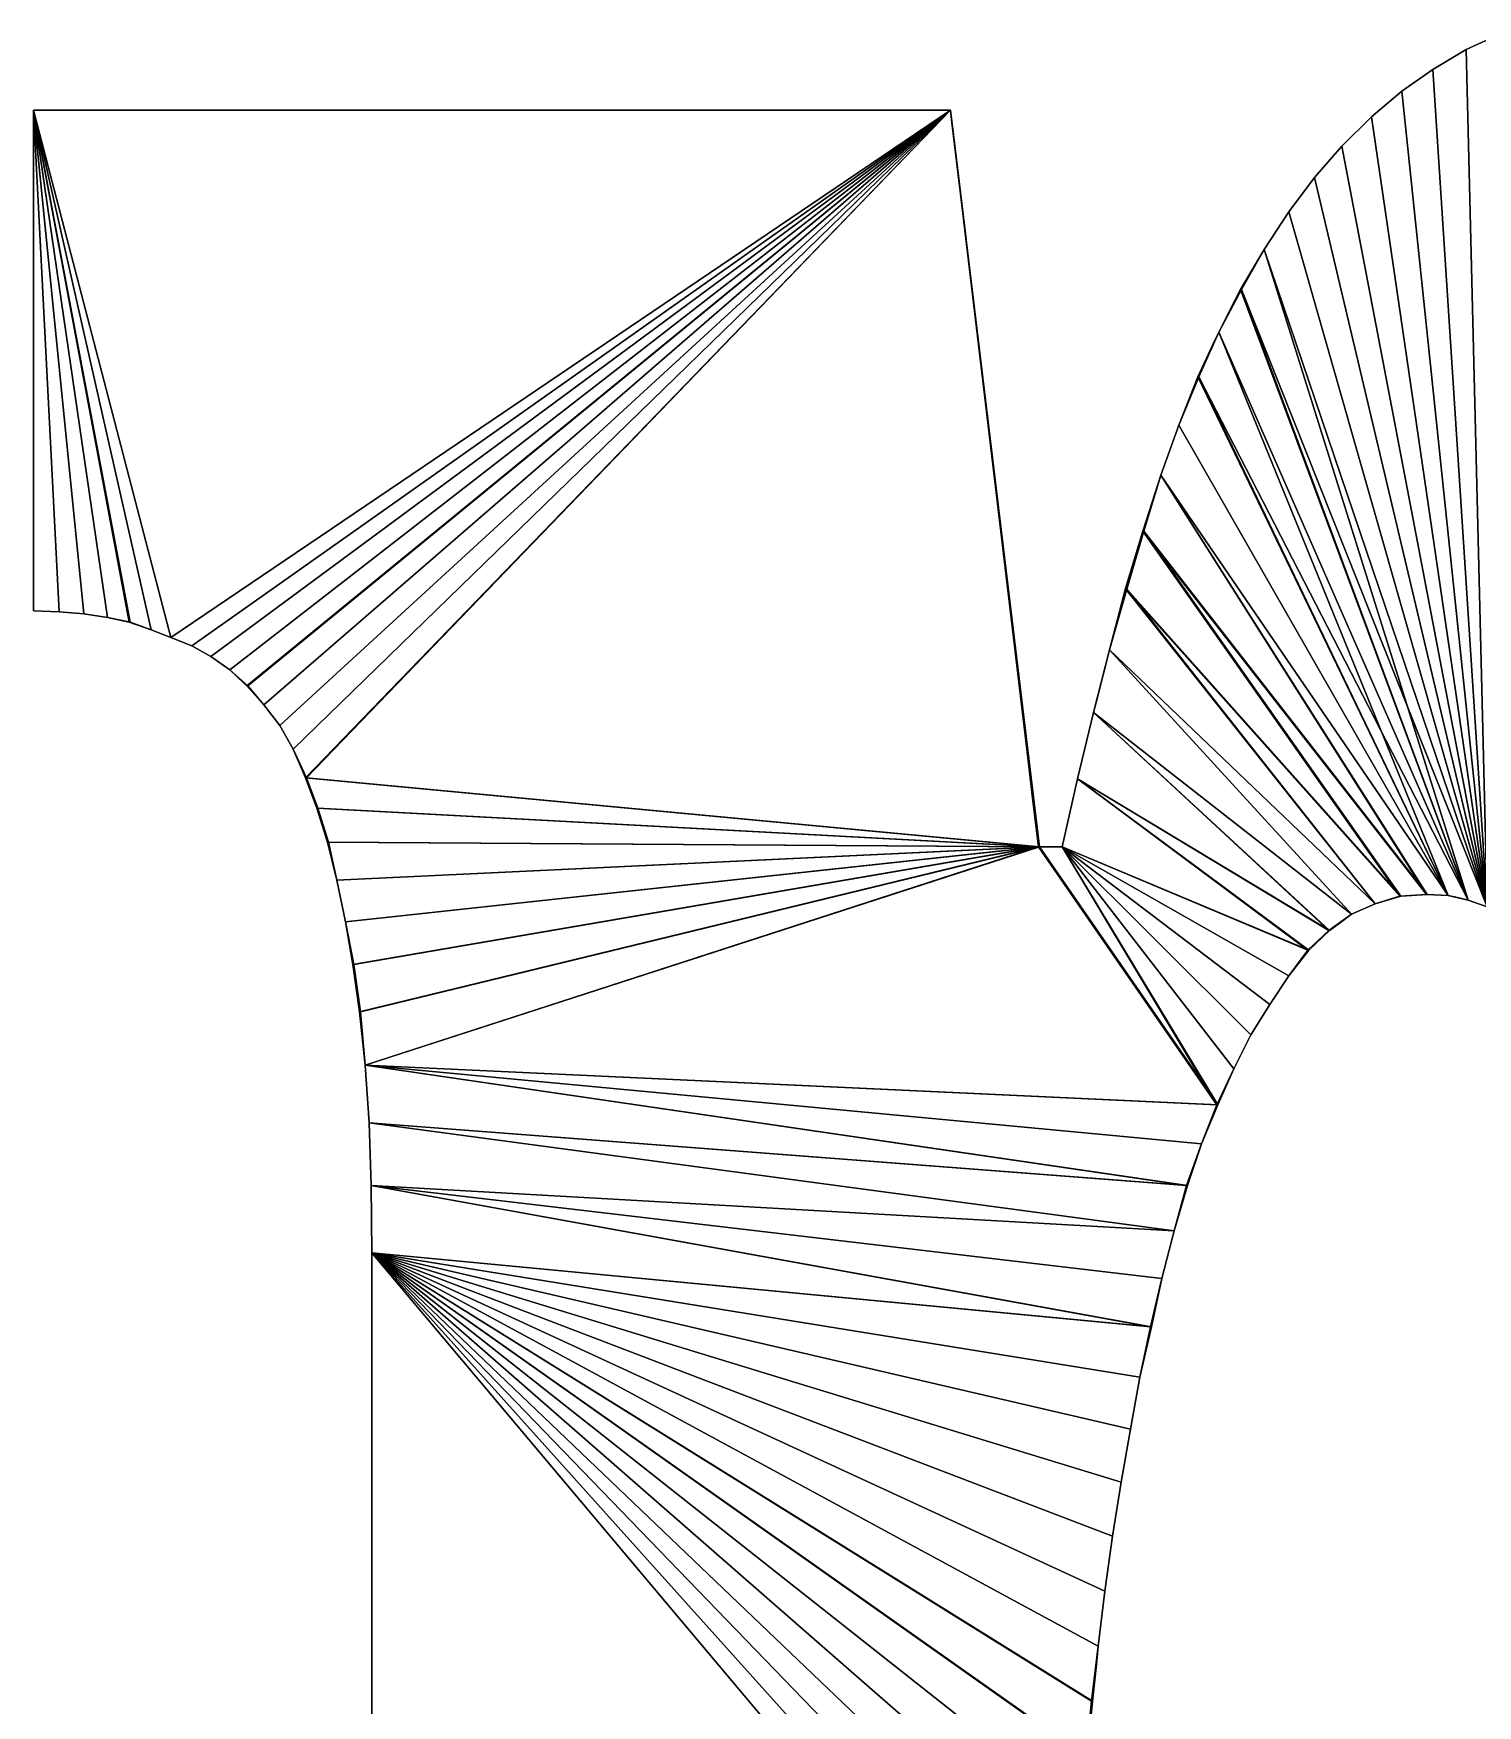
# Model space of a CAD drawing. Extents: x -29.1 to 29.1, y -25 to 25.
# Drawn here: x 10.53 to 12.053, y 6.72 to 8.484 of the extents above; entities that cross this region are included whole.
import ezdxf

# ---------------------------------------------------------------- set-up
doc = ezdxf.new("R2010")
doc.units = 0
doc.header["$MEASUREMENT"] = 0
doc.layers.add('ConstrLine', color=7, linetype='Continuous')
doc.layers.add('ObjLayer', color=2, linetype='Continuous')

msp = doc.modelspace()

# ---------------------------------------------------------------- linework, layer by layer
at = {"layer": 'ConstrLine'}
for p, q in [((12.041, 8.467, 4), (12.078, 8.484, 4)), ((12.006, 8.446, 4), (12.041, 8.467, 4)), ((11.973, 8.423, 4), (12.006, 8.446, 4)), ((11.941, 8.396, 4), (11.973, 8.423, 4)), ((10.53, 7.875, 4), (10.53, 8.403, 4)), ((10.53, 8.403, 4), (11.497, 8.403, 4)), ((11.497, 8.403, 4), (11.59, 7.626, 4)), ((11.91, 8.365, 4), (11.941, 8.396, 4)), ((11.881, 8.332, 4), (11.91, 8.365, 4)), ((11.854, 8.296, 4), (11.881, 8.332, 4)), ((11.828, 8.256, 4), (11.854, 8.296, 4)), ((11.803, 8.214, 4), (11.828, 8.256, 4)), ((11.78, 8.169, 4), (11.803, 8.214, 4)), ((11.758, 8.122, 4), (11.78, 8.169, 4)), ((11.738, 8.071, 4), (11.758, 8.122, 4)), ((11.719, 8.018, 4), (11.738, 8.071, 4)), ((11.7, 7.959, 4), (11.719, 8.018, 4)), ((11.6816, 7.8985, 5), (11.7, 7.959, 4)), ((11.665, 7.834, 4), (11.6816, 7.8985, 5)), ((10.557, 7.874, 4), (10.53, 7.875, 4)), ((10.583, 7.872, 4), (10.557, 7.874, 4)), ((10.608, 7.868, 4), (10.583, 7.872, 4)), ((10.631, 7.863, 4), (10.608, 7.868, 4)), ((10.654, 7.855, 4), (10.631, 7.863, 4)), ((10.675, 7.847, 4), (10.654, 7.855, 4)), ((10.697, 7.838, 4), (10.675, 7.847, 4)), ((10.717, 7.827, 4), (10.697, 7.838, 4)), ((11.648, 7.768, 4), (11.665, 7.834, 4)), ((10.737, 7.813, 4), (10.717, 7.827, 4)), ((10.755, 7.796, 4), (10.737, 7.813, 4)), ((10.773, 7.776, 4), (10.755, 7.796, 4)), ((10.79, 7.754, 4), (10.773, 7.776, 4)), ((11.631, 7.698, 4), (11.648, 7.768, 4)), ((10.804, 7.729, 4), (10.79, 7.754, 4)), ((10.817, 7.699, 4), (10.804, 7.729, 4)), ((10.829, 7.667, 4), (10.817, 7.699, 4)), ((11.615, 7.626, 4), (11.631, 7.698, 4)), ((10.84, 7.631, 4), (10.829, 7.667, 4)), ((10.85, 7.591, 4), (10.84, 7.631, 4)), ((11.59, 7.626, 4), (11.615, 7.626, 4)), ((10.859, 7.547, 4), (10.85, 7.591, 4)), ((11.945, 7.566, 4), (11.92, 7.555, 4)), ((11.971, 7.574, 4), (11.945, 7.566, 4)), ((11.999, 7.576, 4), (11.971, 7.574, 4)), ((12.022, 7.575, 4), (11.999, 7.576, 4)), ((12.043, 7.57, 4), (12.022, 7.575, 4)), ((12.063, 7.563, 4), (12.043, 7.57, 4)), ((11.92, 7.555, 4), (11.896, 7.538, 4)), ((10.867, 7.502, 4), (10.859, 7.547, 4)), ((11.896, 7.538, 4), (11.874, 7.517, 4)), ((11.874, 7.517, 4), (11.854, 7.49, 4)), ((10.874, 7.452, 4), (10.867, 7.502, 4)), ((11.854, 7.49, 4), (11.834, 7.46, 4)), ((11.834, 7.46, 4), (11.814, 7.428, 4)), ((10.88, 7.396, 4), (10.874, 7.452, 4)), ((11.814, 7.428, 4), (11.796, 7.392, 4)), ((10.884, 7.335, 4), (10.88, 7.396, 4)), ((11.796, 7.392, 4), (11.778, 7.354, 4)), ((11.778, 7.354, 4), (11.762, 7.313, 4)), ((10.886, 7.269, 4), (10.884, 7.335, 4)), ((11.762, 7.313, 4), (11.746, 7.269, 4)), ((10.887, 7.198, 4), (10.886, 7.269, 4)), ((11.746, 7.269, 4), (11.733, 7.221, 4)), ((11.733, 7.221, 4), (11.72, 7.171, 4)), ((10.887, 4.333, 4), (10.887, 7.198, 4)), ((11.72, 7.171, 4), (11.708, 7.12, 4)), ((11.708, 7.12, 4), (11.697, 7.067, 4)), ((11.697, 7.067, 4), (11.687, 7.012, 4)), ((11.687, 7.012, 4), (11.677, 6.956, 4)), ((11.677, 6.956, 4), (11.668, 6.899, 4)), ((11.668, 6.899, 4), (11.66, 6.841, 4)), ((11.66, 6.841, 4), (11.646, 6.725, 4)), ((11.646, 6.725, 4), (11.64, 6.666, 4))]:
    msp.add_line(p, q, dxfattribs=at)
for points in [[(12.041, 8.467, 4), (12.041, 8.467, 5), (12.078, 8.484, 5)], [(12.041, 8.467, 4), (12.078, 8.484, 5), (12.078, 8.484, 4)], [(12.041, 8.467, 5), (12.063, 7.563, 5), (12.078, 8.484, 5)], [(12.078, 8.484, 5), (12.041, 8.467, 5), (12.063, 7.563, 5)], [(12.041, 8.467, 4), (12.041, 8.467, 5), (12.078, 8.484, 5)], [(12.041, 8.467, 4), (12.078, 8.484, 5), (12.078, 8.484, 4)], [(12.006, 8.446, 4), (12.006, 8.446, 5), (12.041, 8.467, 5)], [(12.006, 8.446, 4), (12.041, 8.467, 5), (12.041, 8.467, 4)], [(12.006, 8.446, 5), (12.063, 7.563, 5), (12.041, 8.467, 5)], [(12.041, 8.467, 5), (12.006, 8.446, 5), (12.063, 7.563, 5)], [(12.006, 8.446, 4), (12.006, 8.446, 5), (12.041, 8.467, 5)], [(12.006, 8.446, 4), (12.041, 8.467, 5), (12.041, 8.467, 4)], [(11.973, 8.423, 4), (11.973, 8.423, 5), (12.006, 8.446, 5)], [(11.973, 8.423, 4), (12.006, 8.446, 5), (12.006, 8.446, 4)], [(11.973, 8.423, 5), (12.063, 7.563, 5), (12.006, 8.446, 5)], [(12.006, 8.446, 5), (11.973, 8.423, 5), (12.063, 7.563, 5)], [(11.973, 8.423, 4), (11.973, 8.423, 5), (12.006, 8.446, 5)], [(11.973, 8.423, 4), (12.006, 8.446, 5), (12.006, 8.446, 4)], [(11.941, 8.396, 4), (11.941, 8.396, 5), (11.973, 8.423, 5)], [(11.941, 8.396, 4), (11.973, 8.423, 5), (11.973, 8.423, 4)], [(11.941, 8.396, 5), (12.063, 7.563, 5), (11.973, 8.423, 5)], [(11.973, 8.423, 5), (11.941, 8.396, 5), (12.063, 7.563, 5)], [(11.941, 8.396, 4), (11.941, 8.396, 5), (11.973, 8.423, 5)], [(11.941, 8.396, 4), (11.973, 8.423, 5), (11.973, 8.423, 4)], [(10.53, 8.403, 4), (10.53, 8.403, 5), (11.497, 8.403, 5)], [(11.497, 8.403, 5), (11.497, 8.403, 4), (10.53, 8.403, 4)], [(10.53, 7.875, 5), (10.53, 8.403, 5), (10.53, 7.875, 4)], [(10.53, 8.403, 4), (10.53, 7.875, 4), (10.53, 8.403, 5)], [(11.497, 8.403, 5), (10.53, 8.403, 5), (10.675, 7.847, 5)], [(10.654, 7.855, 5), (10.675, 7.847, 5), (10.53, 8.403, 5)], [(10.608, 7.868, 5), (10.631, 7.863, 5), (10.53, 8.403, 5)], [(10.53, 8.403, 5), (10.53, 7.875, 5), (10.557, 7.874, 5)], [(10.557, 7.874, 5), (10.583, 7.872, 5), (10.53, 8.403, 5)], [(10.583, 7.872, 5), (10.608, 7.868, 5), (10.53, 8.403, 5)], [(10.631, 7.863, 5), (10.654, 7.855, 5), (10.53, 8.403, 5)], [(10.53, 8.403, 5), (10.53, 7.875, 5), (10.557, 7.874, 5)], [(10.557, 7.874, 5), (10.583, 7.872, 5), (10.53, 8.403, 5)], [(10.583, 7.872, 5), (10.608, 7.868, 5), (10.53, 8.403, 5)], [(10.608, 7.868, 5), (10.632, 7.863, 5), (10.53, 8.403, 5)], [(10.632, 7.863, 5), (10.654, 7.855, 5), (10.53, 8.403, 5)], [(10.53, 8.403, 5), (10.654, 7.855, 5), (10.675, 7.847, 5)], [(10.53, 8.403, 5), (10.675, 7.847, 5), (11.497, 8.403, 5)], [(10.53, 8.403, 4), (10.53, 7.875, 4), (10.53, 7.875, 5)], [(10.53, 8.403, 4), (10.53, 7.875, 5), (10.53, 8.403, 5)], [(10.53, 8.403, 5), (11.497, 8.403, 5), (11.497, 8.403, 4)], [(10.53, 8.403, 5), (11.497, 8.403, 4), (10.53, 8.403, 4)], [(10.675, 7.847, 5), (10.697, 7.838, 5), (11.497, 8.403, 5)], [(10.697, 7.838, 5), (11.497, 8.403, 5), (10.675, 7.847, 5)], [(10.697, 7.838, 5), (10.717, 7.827, 5), (11.497, 8.403, 5)], [(10.697, 7.838, 5), (10.717, 7.827, 5), (11.497, 8.403, 5)], [(10.737, 7.813, 5), (11.497, 8.403, 5), (10.717, 7.827, 5)], [(10.717, 7.827, 5), (10.737, 7.813, 5), (11.497, 8.403, 5)], [(10.737, 7.813, 5), (10.755, 7.796, 5), (11.497, 8.403, 5)], [(10.737, 7.813, 5), (10.756, 7.796, 5), (11.497, 8.403, 5)], [(10.773, 7.776, 5), (11.497, 8.403, 5), (10.755, 7.796, 5)], [(10.756, 7.796, 5), (10.773, 7.776, 5), (11.497, 8.403, 5)], [(10.773, 7.776, 5), (10.79, 7.754, 5), (11.497, 8.403, 5)], [(10.773, 7.776, 5), (10.79, 7.754, 5), (11.497, 8.403, 5)], [(10.79, 7.754, 5), (10.804, 7.729, 5), (11.497, 8.403, 5)], [(10.79, 7.754, 5), (10.804, 7.729, 5), (11.497, 8.403, 5)], [(10.804, 7.729, 5), (10.817, 7.699, 5), (11.497, 8.403, 5)], [(10.804, 7.729, 5), (10.818, 7.699, 5), (11.497, 8.403, 5)], [(11.497, 8.403, 5), (10.817, 7.699, 5), (11.59, 7.626, 5)], [(11.591, 7.626, 5), (11.497, 8.403, 5), (10.818, 7.699, 5)], [(11.497, 8.403, 4), (11.497, 8.403, 5), (11.5223, 8.192, 4)], [(11.497, 8.403, 5), (11.59, 7.626, 5), (11.5223, 8.192, 4)], [(11.497, 8.403, 4), (11.497, 8.403, 5), (11.4986, 8.3901, 4)], [(11.5052, 8.3349, 4), (11.4986, 8.3901, 4), (11.497, 8.403, 5)], [(11.5135, 8.2669, 4), (11.5052, 8.3349, 4), (11.497, 8.403, 5)], [(11.591, 7.626, 5), (11.5225, 8.192, 4), (11.497, 8.403, 5)], [(11.497, 8.403, 5), (11.5183, 8.2268, 4), (11.5135, 8.2669, 4)], [(11.5183, 8.2268, 4), (11.497, 8.403, 5), (11.5225, 8.192, 4)], [(11.91, 8.365, 4), (11.91, 8.365, 5), (11.941, 8.396, 5)], [(11.91, 8.365, 4), (11.941, 8.396, 5), (11.941, 8.396, 4)], [(11.91, 8.365, 5), (12.063, 7.563, 5), (11.941, 8.396, 5)], [(11.941, 8.396, 5), (11.91, 8.365, 5), (12.063, 7.563, 5)], [(11.91, 8.365, 4), (11.91, 8.365, 5), (11.941, 8.396, 5)], [(11.91, 8.365, 4), (11.941, 8.396, 5), (11.941, 8.396, 4)], [(11.91, 8.365, 4), (11.881, 8.332, 4), (11.881, 8.332, 5)], [(11.91, 8.365, 4), (11.881, 8.332, 5), (11.91, 8.365, 5)], [(11.881, 8.332, 5), (12.063, 7.563, 5), (11.91, 8.365, 5)], [(11.91, 8.365, 5), (11.881, 8.332, 5), (12.063, 7.563, 5)], [(11.91, 8.365, 4), (11.881, 8.332, 4), (11.881, 8.332, 5)], [(11.91, 8.365, 4), (11.881, 8.332, 5), (11.91, 8.365, 5)], [(11.881, 8.332, 4), (11.854, 8.296, 4), (11.854, 8.296, 5)], [(11.881, 8.332, 4), (11.854, 8.296, 5), (11.881, 8.332, 5)], [(11.854, 8.296, 5), (12.063, 7.563, 5), (11.881, 8.332, 5)], [(11.881, 8.332, 5), (11.854, 8.296, 5), (12.063, 7.563, 5)], [(11.881, 8.332, 4), (11.854, 8.296, 4), (11.854, 8.296, 5)], [(11.881, 8.332, 4), (11.854, 8.296, 5), (11.881, 8.332, 5)], [(11.854, 8.296, 4), (11.828, 8.256, 4), (11.828, 8.256, 5)], [(11.854, 8.296, 4), (11.828, 8.256, 5), (11.854, 8.296, 5)], [(11.828, 8.256, 5), (12.063, 7.563, 5), (11.854, 8.296, 5)], [(11.854, 8.296, 5), (11.828, 8.256, 5), (12.063, 7.563, 5)], [(11.854, 8.296, 4), (11.828, 8.256, 4), (11.828, 8.256, 5)], [(11.854, 8.296, 4), (11.828, 8.256, 5), (11.854, 8.296, 5)], [(11.828, 8.256, 4), (11.803, 8.214, 4), (11.803, 8.214, 5)], [(11.828, 8.256, 4), (11.803, 8.214, 5), (11.828, 8.256, 5)], [(11.803, 8.214, 5), (12.043, 7.57, 5), (11.828, 8.256, 5)], [(11.828, 8.256, 5), (11.804, 8.214, 5), (12.063, 7.563, 5)], [(11.828, 8.256, 4), (11.804, 8.214, 4), (11.804, 8.214, 5)], [(11.828, 8.256, 4), (11.804, 8.214, 5), (11.828, 8.256, 5)], [(12.063, 7.563, 5), (11.828, 8.256, 5), (12.043, 7.57, 5)], [(11.78, 8.169, 5), (11.803, 8.214, 5), (11.7918, 8.192, 4)], [(11.78, 8.169, 5), (12.043, 7.57, 5), (11.803, 8.214, 5)], [(11.804, 8.214, 5), (11.78, 8.169, 5), (12.043, 7.57, 5)], [(11.78, 8.169, 5), (11.804, 8.214, 5), (11.7923, 8.192, 4)], [(11.803, 8.214, 4), (11.7918, 8.192, 4), (11.803, 8.214, 5)], [(11.804, 8.214, 4), (11.7923, 8.192, 4), (11.804, 8.214, 5)], [(12.043, 7.57, 5), (12.063, 7.563, 5), (11.804, 8.214, 5)], [(11.5769, 7.7352, 4), (11.5223, 8.192, 4), (11.59, 7.626, 5)], [(11.591, 7.626, 4), (11.5225, 8.192, 4), (11.591, 7.626, 5)], [(11.7918, 8.192, 4), (11.78, 8.169, 4), (11.78, 8.169, 5)], [(11.7923, 8.192, 4), (11.78, 8.169, 4), (11.78, 8.169, 5)], [(11.758, 8.122, 5), (11.78, 8.169, 5), (11.776, 8.1604, 4)], [(11.78, 8.169, 5), (11.758, 8.122, 5), (12.022, 7.575, 5)], [(11.78, 8.169, 5), (11.759, 8.122, 5), (12.043, 7.57, 5)], [(11.78, 8.169, 4), (11.759, 8.122, 4), (11.759, 8.122, 5)], [(11.78, 8.169, 4), (11.759, 8.122, 5), (11.78, 8.169, 5)], [(11.78, 8.169, 4), (11.776, 8.1604, 4), (11.78, 8.169, 5)], [(12.022, 7.575, 5), (12.043, 7.57, 5), (11.78, 8.169, 5)], [(11.776, 8.1604, 4), (11.758, 8.122, 4), (11.758, 8.122, 5)], [(11.758, 8.122, 4), (11.738, 8.071, 4), (11.738, 8.071, 5)], [(11.758, 8.122, 4), (11.738, 8.071, 5), (11.758, 8.122, 5)], [(11.758, 8.122, 5), (11.738, 8.071, 5), (12.022, 7.575, 5)], [(11.759, 8.122, 5), (11.738, 8.071, 5), (12.022, 7.575, 5)], [(11.759, 8.122, 4), (11.738, 8.071, 4), (11.738, 8.071, 5)], [(11.759, 8.122, 4), (11.738, 8.071, 5), (11.759, 8.122, 5)], [(12.022, 7.575, 5), (12.043, 7.57, 5), (11.759, 8.122, 5)], [(11.738, 8.071, 4), (11.719, 8.018, 4), (11.719, 8.018, 5)], [(11.738, 8.071, 4), (11.719, 8.018, 5), (11.738, 8.071, 5)], [(11.738, 8.071, 5), (11.719, 8.018, 5), (12.022, 7.575, 5)], [(11.738, 8.071, 5), (11.719, 8.018, 5), (12.022, 7.575, 5)], [(11.738, 8.071, 4), (11.719, 8.018, 4), (11.719, 8.018, 5)], [(11.738, 8.071, 4), (11.719, 8.018, 5), (11.738, 8.071, 5)], [(11.719, 8.018, 4), (11.7, 7.959, 4), (11.7, 7.959, 5)], [(11.719, 8.018, 4), (11.7, 7.959, 5), (11.719, 8.018, 5)], [(11.719, 8.018, 5), (11.7, 7.959, 5), (11.999, 7.576, 5)], [(11.719, 8.018, 5), (11.701, 7.959, 5), (12, 7.576, 5)], [(11.719, 8.018, 4), (11.701, 7.959, 4), (11.701, 7.959, 5)], [(11.719, 8.018, 4), (11.701, 7.959, 5), (11.719, 8.018, 5)], [(11.999, 7.576, 5), (12.022, 7.575, 5), (11.719, 8.018, 5)], [(12, 7.576, 5), (12.022, 7.575, 5), (11.719, 8.018, 5)], [(11.7, 7.959, 4), (11.682, 7.898, 4), (11.682, 7.898, 5)], [(11.7, 7.959, 4), (11.682, 7.898, 5), (11.7, 7.959, 5)], [(11.7, 7.959, 5), (11.682, 7.898, 5), (11.971, 7.574, 5)], [(11.701, 7.959, 5), (11.683, 7.898, 5), (11.972, 7.574, 5)], [(11.701, 7.959, 4), (11.683, 7.898, 4), (11.683, 7.898, 5)], [(11.701, 7.959, 4), (11.683, 7.898, 5), (11.701, 7.959, 5)], [(11.971, 7.574, 5), (11.999, 7.576, 5), (11.7, 7.959, 5)], [(11.972, 7.574, 5), (12, 7.576, 5), (11.701, 7.959, 5)], [(11.682, 7.898, 4), (11.665, 7.834, 4), (11.665, 7.834, 5)], [(11.682, 7.898, 4), (11.665, 7.834, 5), (11.682, 7.898, 5)], [(11.682, 7.898, 5), (11.665, 7.834, 5), (11.945, 7.566, 5)], [(11.683, 7.898, 5), (11.665, 7.834, 5), (11.945, 7.566, 5)], [(11.683, 7.898, 4), (11.665, 7.834, 4), (11.665, 7.834, 5)], [(11.683, 7.898, 4), (11.665, 7.834, 5), (11.683, 7.898, 5)], [(11.945, 7.566, 5), (11.971, 7.574, 5), (11.682, 7.898, 5)], [(11.945, 7.566, 5), (11.972, 7.574, 5), (11.683, 7.898, 5)], [(10.53, 7.875, 4), (10.557, 7.874, 4), (10.557, 7.874, 5)], [(10.53, 7.875, 4), (10.557, 7.874, 5), (10.53, 7.875, 5)], [(10.53, 7.875, 4), (10.557, 7.874, 4), (10.557, 7.874, 5)], [(10.53, 7.875, 4), (10.557, 7.874, 5), (10.53, 7.875, 5)], [(10.557, 7.874, 4), (10.583, 7.872, 4), (10.583, 7.872, 5)], [(10.557, 7.874, 4), (10.583, 7.872, 5), (10.557, 7.874, 5)], [(10.557, 7.874, 4), (10.583, 7.872, 4), (10.583, 7.872, 5)], [(10.557, 7.874, 4), (10.583, 7.872, 5), (10.557, 7.874, 5)], [(10.583, 7.872, 4), (10.608, 7.868, 4), (10.608, 7.868, 5)], [(10.583, 7.872, 4), (10.608, 7.868, 5), (10.583, 7.872, 5)], [(10.583, 7.872, 4), (10.608, 7.868, 4), (10.608, 7.868, 5)], [(10.583, 7.872, 4), (10.608, 7.868, 5), (10.583, 7.872, 5)], [(10.608, 7.868, 4), (10.631, 7.863, 4), (10.631, 7.863, 5)], [(10.608, 7.868, 4), (10.631, 7.863, 5), (10.608, 7.868, 5)], [(10.608, 7.868, 4), (10.627, 7.864, 4), (10.608, 7.868, 5)], [(10.627, 7.864, 4), (10.632, 7.863, 5), (10.608, 7.868, 5)], [(10.627, 7.864, 4), (10.632, 7.863, 4), (10.632, 7.863, 5)], [(10.631, 7.863, 4), (10.654, 7.855, 4), (10.654, 7.855, 5)], [(10.631, 7.863, 4), (10.654, 7.855, 5), (10.631, 7.863, 5)], [(10.632, 7.863, 4), (10.654, 7.855, 4), (10.654, 7.855, 5)], [(10.632, 7.863, 4), (10.654, 7.855, 5), (10.632, 7.863, 5)], [(10.654, 7.855, 4), (10.675, 7.847, 4), (10.675, 7.847, 5)], [(10.654, 7.855, 4), (10.675, 7.847, 5), (10.654, 7.855, 5)], [(10.654, 7.855, 4), (10.675, 7.847, 4), (10.675, 7.847, 5)], [(10.654, 7.855, 4), (10.675, 7.847, 5), (10.654, 7.855, 5)], [(10.675, 7.847, 4), (10.697, 7.838, 4), (10.697, 7.838, 5)], [(10.675, 7.847, 4), (10.697, 7.838, 5), (10.675, 7.847, 5)], [(10.675, 7.847, 4), (10.697, 7.838, 4), (10.697, 7.838, 5)], [(10.675, 7.847, 4), (10.697, 7.838, 5), (10.675, 7.847, 5)], [(10.697, 7.838, 4), (10.717, 7.827, 4), (10.717, 7.827, 5)], [(10.697, 7.838, 4), (10.717, 7.827, 5), (10.697, 7.838, 5)], [(10.697, 7.838, 4), (10.717, 7.827, 4), (10.717, 7.827, 5)], [(10.697, 7.838, 4), (10.717, 7.827, 5), (10.697, 7.838, 5)], [(11.665, 7.834, 4), (11.648, 7.768, 4), (11.648, 7.768, 5)], [(11.665, 7.834, 4), (11.648, 7.768, 5), (11.665, 7.834, 5)], [(11.665, 7.834, 5), (11.648, 7.768, 5), (11.92, 7.555, 5)], [(11.665, 7.834, 5), (11.648, 7.768, 5), (11.92, 7.555, 5)], [(11.648, 7.768, 5), (11.665, 7.834, 5), (11.651, 7.7797, 4)], [(11.665, 7.834, 4), (11.651, 7.7797, 4), (11.665, 7.834, 5)], [(11.92, 7.555, 5), (11.945, 7.566, 5), (11.665, 7.834, 5)], [(11.92, 7.555, 5), (11.945, 7.566, 5), (11.665, 7.834, 5)], [(10.717, 7.827, 4), (10.737, 7.813, 4), (10.737, 7.813, 5)], [(10.717, 7.827, 4), (10.737, 7.813, 5), (10.717, 7.827, 5)], [(10.717, 7.827, 4), (10.737, 7.813, 4), (10.737, 7.813, 5)], [(10.717, 7.827, 4), (10.737, 7.813, 5), (10.717, 7.827, 5)], [(10.737, 7.813, 4), (10.752, 7.7988, 4), (10.737, 7.813, 5)], [(10.752, 7.7988, 4), (10.755, 7.796, 5), (10.737, 7.813, 5)], [(10.737, 7.813, 4), (10.756, 7.796, 4), (10.756, 7.796, 5)], [(10.737, 7.813, 4), (10.756, 7.796, 5), (10.737, 7.813, 5)], [(10.752, 7.7988, 4), (10.755, 7.796, 4), (10.755, 7.796, 5)], [(10.755, 7.796, 4), (10.773, 7.776, 4), (10.773, 7.776, 5)], [(10.755, 7.796, 4), (10.773, 7.776, 5), (10.755, 7.796, 5)], [(10.756, 7.796, 4), (10.773, 7.776, 4), (10.773, 7.776, 5)], [(10.756, 7.796, 4), (10.773, 7.776, 5), (10.756, 7.796, 5)], [(11.651, 7.7797, 4), (11.648, 7.768, 4), (11.648, 7.768, 5)], [(10.773, 7.776, 4), (10.79, 7.754, 4), (10.79, 7.754, 5)], [(10.773, 7.776, 4), (10.79, 7.754, 5), (10.773, 7.776, 5)], [(10.773, 7.776, 4), (10.79, 7.754, 4), (10.79, 7.754, 5)], [(10.773, 7.776, 4), (10.79, 7.754, 5), (10.773, 7.776, 5)], [(11.648, 7.768, 4), (11.631, 7.698, 4), (11.631, 7.698, 5)], [(11.648, 7.768, 4), (11.631, 7.698, 5), (11.648, 7.768, 5)], [(11.648, 7.768, 5), (11.631, 7.698, 5), (11.896, 7.538, 5)], [(11.648, 7.768, 5), (11.631, 7.698, 5), (11.897, 7.538, 5)], [(11.648, 7.768, 4), (11.631, 7.698, 4), (11.631, 7.698, 5)], [(11.648, 7.768, 4), (11.631, 7.698, 5), (11.648, 7.768, 5)], [(11.896, 7.538, 5), (11.92, 7.555, 5), (11.648, 7.768, 5)], [(11.897, 7.538, 5), (11.92, 7.555, 5), (11.648, 7.768, 5)], [(10.79, 7.754, 4), (10.804, 7.729, 4), (10.804, 7.729, 5)], [(10.79, 7.754, 4), (10.804, 7.729, 5), (10.79, 7.754, 5)], [(10.79, 7.754, 4), (10.804, 7.729, 4), (10.804, 7.729, 5)], [(10.79, 7.754, 4), (10.804, 7.729, 5), (10.79, 7.754, 5)], [(10.804, 7.729, 4), (10.817, 7.699, 4), (10.817, 7.699, 5)], [(10.804, 7.729, 4), (10.817, 7.699, 5), (10.804, 7.729, 5)], [(10.804, 7.729, 4), (10.818, 7.699, 4), (10.818, 7.699, 5)], [(10.804, 7.729, 4), (10.818, 7.699, 5), (10.804, 7.729, 5)], [(11.5838, 7.6778, 4), (11.5769, 7.7352, 4), (11.59, 7.626, 5)], [(10.817, 7.699, 4), (10.829, 7.667, 4), (10.829, 7.667, 5)], [(10.817, 7.699, 4), (10.829, 7.667, 5), (10.817, 7.699, 5)], [(10.829, 7.667, 5), (11.59, 7.626, 5), (10.817, 7.699, 5)], [(10.818, 7.699, 5), (10.83, 7.667, 5), (11.591, 7.626, 5)], [(10.818, 7.699, 4), (10.8251, 7.68, 4), (10.818, 7.699, 5)], [(10.8251, 7.68, 4), (10.83, 7.667, 5), (10.818, 7.699, 5)], [(11.631, 7.698, 4), (11.615, 7.626, 4), (11.615, 7.626, 5)], [(11.631, 7.698, 4), (11.615, 7.626, 5), (11.631, 7.698, 5)], [(11.631, 7.698, 5), (11.615, 7.626, 5), (11.874, 7.517, 5)], [(11.631, 7.698, 5), (11.615, 7.626, 5), (11.875, 7.517, 5)], [(11.631, 7.698, 4), (11.615, 7.626, 4), (11.615, 7.626, 5)], [(11.631, 7.698, 4), (11.615, 7.626, 5), (11.631, 7.698, 5)], [(11.874, 7.517, 5), (11.896, 7.538, 5), (11.631, 7.698, 5)], [(11.875, 7.517, 5), (11.897, 7.538, 5), (11.631, 7.698, 5)], [(10.8251, 7.68, 4), (10.83, 7.667, 4), (10.83, 7.667, 5)], [(11.5871, 7.6501, 4), (11.5838, 7.6778, 4), (11.59, 7.626, 5)], [(10.829, 7.667, 4), (10.84, 7.631, 4), (10.84, 7.631, 5)], [(10.829, 7.667, 4), (10.84, 7.631, 5), (10.829, 7.667, 5)], [(10.84, 7.631, 5), (11.59, 7.626, 5), (10.829, 7.667, 5)], [(10.83, 7.667, 5), (10.841, 7.631, 5), (11.591, 7.626, 5)], [(10.83, 7.667, 4), (10.841, 7.631, 4), (10.841, 7.631, 5)], [(10.83, 7.667, 4), (10.841, 7.631, 5), (10.83, 7.667, 5)], [(11.59, 7.626, 5), (11.59, 7.626, 4), (11.5871, 7.6501, 4)], [(10.84, 7.631, 4), (10.85, 7.591, 4), (10.85, 7.591, 5)], [(10.84, 7.631, 4), (10.85, 7.591, 5), (10.84, 7.631, 5)], [(10.84, 7.631, 5), (10.85, 7.591, 5), (11.59, 7.626, 5)], [(10.841, 7.631, 5), (10.85, 7.591, 5), (11.591, 7.626, 5)], [(10.841, 7.631, 4), (10.85, 7.591, 4), (10.85, 7.591, 5)], [(10.841, 7.631, 4), (10.85, 7.591, 5), (10.841, 7.631, 5)], [(10.85, 7.591, 5), (10.859, 7.547, 5), (11.59, 7.626, 5)], [(10.85, 7.591, 5), (10.859, 7.547, 5), (11.591, 7.626, 5)], [(10.859, 7.547, 5), (10.867, 7.502, 5), (11.59, 7.626, 5)], [(10.859, 7.547, 5), (10.868, 7.502, 5), (11.591, 7.626, 5)], [(10.867, 7.502, 5), (10.874, 7.452, 5), (11.59, 7.626, 5)], [(10.868, 7.502, 5), (10.875, 7.452, 5), (11.591, 7.626, 5)], [(10.874, 7.452, 5), (10.88, 7.396, 5), (11.59, 7.626, 5)], [(10.875, 7.452, 5), (10.88, 7.396, 5), (11.591, 7.626, 5)], [(11.59, 7.626, 5), (10.88, 7.396, 5), (11.778, 7.354, 5)], [(11.591, 7.626, 5), (10.88, 7.396, 5), (11.779, 7.354, 5)], [(11.59, 7.626, 4), (11.59, 7.626, 5), (11.615, 7.626, 4)], [(11.59, 7.626, 5), (11.615, 7.626, 5), (11.615, 7.626, 4)], [(11.615, 7.626, 5), (11.59, 7.626, 5), (11.778, 7.354, 5)], [(11.615, 7.626, 5), (11.591, 7.626, 5), (11.779, 7.354, 5)], [(11.591, 7.626, 4), (11.591, 7.626, 5), (11.615, 7.626, 4)], [(11.591, 7.626, 5), (11.615, 7.626, 5), (11.615, 7.626, 4)], [(11.854, 7.49, 5), (11.874, 7.517, 5), (11.615, 7.626, 5)], [(11.834, 7.46, 5), (11.854, 7.49, 5), (11.615, 7.626, 5)], [(11.814, 7.428, 5), (11.834, 7.46, 5), (11.615, 7.626, 5)], [(11.796, 7.392, 5), (11.814, 7.428, 5), (11.615, 7.626, 5)], [(11.778, 7.354, 5), (11.796, 7.392, 5), (11.615, 7.626, 5)], [(11.814, 7.428, 5), (11.834, 7.46, 5), (11.615, 7.626, 5)], [(11.834, 7.46, 5), (11.854, 7.49, 5), (11.615, 7.626, 5)], [(11.854, 7.49, 5), (11.875, 7.517, 5), (11.615, 7.626, 5)], [(11.796, 7.392, 5), (11.814, 7.428, 5), (11.615, 7.626, 5)], [(11.779, 7.354, 5), (11.796, 7.392, 5), (11.615, 7.626, 5)], [(10.85, 7.591, 4), (10.859, 7.547, 4), (10.859, 7.547, 5)], [(10.85, 7.591, 4), (10.859, 7.547, 5), (10.85, 7.591, 5)], [(10.85, 7.591, 4), (10.859, 7.547, 4), (10.859, 7.547, 5)], [(10.85, 7.591, 4), (10.859, 7.547, 5), (10.85, 7.591, 5)], [(11.92, 7.555, 5), (11.92, 7.555, 4), (11.945, 7.566, 5)], [(11.92, 7.555, 4), (11.945, 7.566, 4), (11.945, 7.566, 5)], [(11.945, 7.566, 5), (11.92, 7.555, 5), (11.945, 7.566, 4)], [(11.92, 7.555, 4), (11.945, 7.566, 4), (11.92, 7.555, 5)], [(11.945, 7.566, 5), (11.971, 7.574, 4), (11.971, 7.574, 5)], [(11.945, 7.566, 4), (11.971, 7.574, 4), (11.945, 7.566, 5)], [(11.945, 7.566, 5), (11.945, 7.566, 4), (11.972, 7.574, 5)], [(11.972, 7.574, 4), (11.972, 7.574, 5), (11.945, 7.566, 4)], [(11.971, 7.574, 4), (11.999, 7.576, 5), (11.971, 7.574, 5)], [(11.971, 7.574, 4), (11.999, 7.576, 4), (11.999, 7.576, 5)], [(11.972, 7.574, 4), (12, 7.576, 4), (12, 7.576, 5)], [(11.972, 7.574, 4), (12, 7.576, 5), (11.972, 7.574, 5)], [(12.022, 7.575, 5), (11.999, 7.576, 5), (12.022, 7.575, 4)], [(11.999, 7.576, 5), (11.999, 7.576, 4), (12.022, 7.575, 4)], [(12, 7.576, 4), (12.022, 7.575, 4), (12, 7.576, 5)], [(12.022, 7.575, 4), (12.022, 7.575, 5), (12, 7.576, 5)], [(12.022, 7.575, 4), (12.032, 7.5726, 4), (12.022, 7.575, 5)], [(12.043, 7.57, 5), (12.022, 7.575, 5), (12.032, 7.5726, 4)], [(12.022, 7.575, 4), (12.043, 7.57, 4), (12.043, 7.57, 5)], [(12.022, 7.575, 4), (12.043, 7.57, 5), (12.022, 7.575, 5)], [(12.043, 7.57, 4), (12.043, 7.57, 5), (12.032, 7.5726, 4)], [(12.043, 7.57, 5), (12.043, 7.57, 4), (12.063, 7.563, 5)], [(12.063, 7.563, 4), (12.063, 7.563, 5), (12.043, 7.57, 4)], [(12.043, 7.57, 5), (12.063, 7.563, 4), (12.063, 7.563, 5)], [(12.043, 7.57, 4), (12.063, 7.563, 4), (12.043, 7.57, 5)], [(11.896, 7.538, 4), (11.92, 7.555, 5), (11.896, 7.538, 5)], [(11.92, 7.555, 5), (11.896, 7.538, 4), (11.92, 7.555, 4)], [(11.897, 7.538, 5), (11.907, 7.5454, 4), (11.92, 7.555, 5)], [(11.92, 7.555, 4), (11.92, 7.555, 5), (11.907, 7.5454, 4)], [(10.859, 7.547, 4), (10.867, 7.502, 4), (10.867, 7.502, 5)], [(10.859, 7.547, 4), (10.867, 7.502, 5), (10.859, 7.547, 5)], [(10.859, 7.547, 4), (10.868, 7.502, 4), (10.868, 7.502, 5)], [(10.859, 7.547, 4), (10.868, 7.502, 5), (10.859, 7.547, 5)], [(11.874, 7.517, 4), (11.896, 7.538, 4), (11.874, 7.517, 5)], [(11.896, 7.538, 5), (11.874, 7.517, 5), (11.896, 7.538, 4)], [(11.875, 7.517, 5), (11.875, 7.517, 4), (11.897, 7.538, 5)], [(11.897, 7.538, 4), (11.897, 7.538, 5), (11.875, 7.517, 4)], [(11.897, 7.538, 4), (11.907, 7.5454, 4), (11.897, 7.538, 5)], [(11.874, 7.517, 4), (11.874, 7.517, 5), (11.854, 7.49, 4)], [(11.854, 7.49, 5), (11.854, 7.49, 4), (11.874, 7.517, 5)], [(11.854, 7.49, 5), (11.854, 7.49, 4), (11.875, 7.517, 5)], [(11.875, 7.517, 4), (11.875, 7.517, 5), (11.854, 7.49, 4)], [(10.867, 7.502, 4), (10.874, 7.452, 4), (10.874, 7.452, 5)], [(10.867, 7.502, 4), (10.874, 7.452, 5), (10.867, 7.502, 5)], [(10.868, 7.502, 4), (10.875, 7.452, 4), (10.875, 7.452, 5)], [(10.868, 7.502, 4), (10.875, 7.452, 5), (10.868, 7.502, 5)], [(11.854, 7.49, 4), (11.854, 7.49, 5), (11.834, 7.46, 5)], [(11.834, 7.46, 4), (11.854, 7.49, 4), (11.834, 7.46, 5)], [(11.834, 7.46, 5), (11.834, 7.46, 4), (11.854, 7.49, 5)], [(11.854, 7.49, 4), (11.854, 7.49, 5), (11.834, 7.46, 4)], [(11.834, 7.46, 5), (11.814, 7.428, 5), (11.834, 7.46, 4)], [(11.814, 7.428, 4), (11.834, 7.46, 4), (11.814, 7.428, 5)], [(11.814, 7.428, 4), (11.834, 7.46, 4), (11.814, 7.428, 5)], [(11.834, 7.46, 5), (11.814, 7.428, 5), (11.834, 7.46, 4)], [(10.874, 7.452, 4), (10.88, 7.396, 4), (10.88, 7.396, 5)], [(10.874, 7.452, 4), (10.88, 7.396, 5), (10.874, 7.452, 5)], [(10.875, 7.452, 4), (10.88, 7.396, 4), (10.88, 7.396, 5)], [(10.875, 7.452, 4), (10.88, 7.396, 5), (10.875, 7.452, 5)], [(11.814, 7.428, 5), (11.796, 7.392, 5), (11.796, 7.392, 4)], [(11.796, 7.392, 4), (11.814, 7.428, 4), (11.814, 7.428, 5)], [(11.796, 7.392, 5), (11.796, 7.392, 4), (11.814, 7.428, 4)], [(11.814, 7.428, 4), (11.814, 7.428, 5), (11.796, 7.392, 5)], [(10.88, 7.396, 4), (10.884, 7.335, 4), (10.884, 7.335, 5)], [(10.88, 7.396, 4), (10.884, 7.335, 5), (10.88, 7.396, 5)], [(11.762, 7.313, 5), (11.778, 7.354, 5), (10.88, 7.396, 5)], [(11.746, 7.269, 5), (11.762, 7.313, 5), (10.88, 7.396, 5)], [(10.88, 7.396, 5), (10.884, 7.335, 5), (11.746, 7.269, 5)], [(11.747, 7.269, 5), (11.762, 7.313, 5), (10.88, 7.396, 5)], [(10.88, 7.396, 5), (10.884, 7.335, 5), (11.747, 7.269, 5)], [(11.762, 7.313, 5), (11.779, 7.354, 5), (10.88, 7.396, 5)], [(10.88, 7.396, 4), (10.884, 7.335, 4), (10.884, 7.335, 5)], [(10.88, 7.396, 4), (10.884, 7.335, 5), (10.88, 7.396, 5)], [(11.796, 7.392, 5), (11.778, 7.354, 5), (11.778, 7.354, 4)], [(11.796, 7.392, 5), (11.778, 7.354, 4), (11.796, 7.392, 4)], [(11.796, 7.392, 4), (11.796, 7.392, 5), (11.779, 7.354, 4)], [(11.796, 7.392, 5), (11.779, 7.354, 5), (11.779, 7.354, 4)], [(11.762, 7.313, 5), (11.776, 7.3489, 4), (11.778, 7.354, 5)], [(11.762, 7.313, 5), (11.762, 7.313, 4), (11.779, 7.354, 5)], [(11.779, 7.354, 4), (11.779, 7.354, 5), (11.762, 7.313, 4)], [(11.778, 7.354, 4), (11.778, 7.354, 5), (11.776, 7.3489, 4)], [(11.762, 7.313, 4), (11.776, 7.3489, 4), (11.762, 7.313, 5)], [(10.884, 7.335, 4), (10.886, 7.269, 4), (10.886, 7.269, 5)], [(10.884, 7.335, 4), (10.886, 7.269, 5), (10.884, 7.335, 5)], [(11.733, 7.221, 5), (11.746, 7.269, 5), (10.884, 7.335, 5)], [(10.884, 7.335, 5), (10.886, 7.269, 5), (11.733, 7.221, 5)], [(11.733, 7.221, 5), (11.747, 7.269, 5), (10.884, 7.335, 5)], [(10.884, 7.335, 5), (10.886, 7.269, 5), (11.733, 7.221, 5)], [(10.884, 7.335, 4), (10.886, 7.269, 4), (10.886, 7.269, 5)], [(10.884, 7.335, 4), (10.886, 7.269, 5), (10.884, 7.335, 5)], [(11.762, 7.313, 4), (11.762, 7.313, 5), (11.746, 7.269, 5)], [(11.762, 7.313, 4), (11.746, 7.269, 5), (11.746, 7.269, 4)], [(11.747, 7.269, 4), (11.762, 7.313, 4), (11.747, 7.269, 5)], [(11.762, 7.313, 5), (11.747, 7.269, 5), (11.762, 7.313, 4)], [(10.886, 7.269, 4), (10.887, 7.198, 4), (10.887, 7.198, 5)], [(10.886, 7.269, 4), (10.887, 7.198, 5), (10.886, 7.269, 5)], [(11.708, 7.12, 5), (11.72, 7.171, 5), (10.886, 7.269, 5)], [(11.72, 7.171, 5), (11.733, 7.221, 5), (10.886, 7.269, 5)], [(10.886, 7.269, 5), (10.887, 7.198, 5), (11.708, 7.12, 5)], [(11.72, 7.171, 5), (11.733, 7.221, 5), (10.886, 7.269, 5)], [(11.709, 7.12, 5), (11.72, 7.171, 5), (10.886, 7.269, 5)], [(10.886, 7.269, 5), (10.887, 7.198, 5), (11.709, 7.12, 5)], [(10.886, 7.269, 4), (10.887, 7.198, 4), (10.887, 7.198, 5)], [(10.886, 7.269, 4), (10.887, 7.198, 5), (10.886, 7.269, 5)], [(11.746, 7.269, 4), (11.746, 7.269, 5), (11.733, 7.221, 5)], [(11.746, 7.269, 4), (11.733, 7.221, 5), (11.733, 7.221, 4)], [(11.747, 7.269, 4), (11.747, 7.269, 5), (11.733, 7.221, 5)], [(11.747, 7.269, 4), (11.733, 7.221, 5), (11.733, 7.221, 4)], [(11.733, 7.221, 4), (11.733, 7.221, 5), (11.72, 7.171, 5)], [(11.733, 7.221, 4), (11.72, 7.171, 5), (11.72, 7.171, 4)], [(11.72, 7.171, 5), (11.72, 7.171, 4), (11.733, 7.221, 5)], [(11.733, 7.221, 4), (11.733, 7.221, 5), (11.72, 7.171, 4)], [(10.887, 4.333, 5), (10.887, 7.198, 5), (10.887, 7.198, 4)], [(10.887, 7.198, 4), (10.887, 4.333, 4), (10.887, 4.333, 5)], [(11.66, 6.841, 5), (11.668, 6.899, 5), (10.887, 7.198, 5)], [(11.697, 7.067, 5), (11.708, 7.12, 5), (10.887, 7.198, 5)], [(10.887, 4.333, 5), (11.622, 6.324, 5), (10.887, 7.198, 5)], [(11.687, 7.012, 5), (11.697, 7.067, 5), (10.887, 7.198, 5)], [(11.677, 6.956, 5), (11.687, 7.012, 5), (10.887, 7.198, 5)], [(11.628, 6.49, 5), (11.631, 6.548, 5), (10.887, 7.198, 5)], [(11.631, 6.548, 5), (11.635, 6.607, 5), (10.887, 7.198, 5)], [(11.646, 6.725, 5), (11.66, 6.841, 5), (10.887, 7.198, 5)], [(11.668, 6.899, 5), (11.677, 6.956, 5), (10.887, 7.198, 5)], [(11.64, 6.666, 5), (11.646, 6.725, 5), (10.887, 7.198, 5)], [(11.635, 6.607, 5), (11.64, 6.666, 5), (10.887, 7.198, 5)], [(11.625, 6.434, 5), (11.628, 6.49, 5), (10.887, 7.198, 5)], [(11.625, 6.434, 5), (10.887, 7.198, 5), (11.623, 6.378, 5)], [(11.623, 6.378, 5), (10.887, 7.198, 5), (11.622, 6.324, 5)], [(11.697, 7.067, 5), (11.709, 7.12, 5), (10.887, 7.198, 5)], [(10.887, 4.333, 5), (11.622, 6.324, 5), (10.887, 7.198, 5)], [(11.641, 6.666, 5), (11.647, 6.725, 5), (10.887, 7.198, 5)], [(11.647, 6.725, 5), (11.653, 6.783, 5), (10.887, 7.198, 5)], [(11.687, 7.012, 5), (11.697, 7.067, 5), (10.887, 7.198, 5)], [(11.628, 6.49, 5), (11.631, 6.548, 5), (10.887, 7.198, 5)], [(11.623, 6.378, 5), (11.625, 6.434, 5), (10.887, 7.198, 5)], [(11.625, 6.434, 5), (11.628, 6.49, 5), (10.887, 7.198, 5)], [(11.631, 6.548, 5), (11.641, 6.666, 5), (10.887, 7.198, 5)], [(11.677, 6.956, 5), (11.687, 7.012, 5), (10.887, 7.198, 5)], [(11.653, 6.783, 5), (11.66, 6.841, 5), (10.887, 7.198, 5)], [(11.66, 6.841, 5), (11.668, 6.899, 5), (10.887, 7.198, 5)], [(11.668, 6.899, 5), (11.677, 6.956, 5), (10.887, 7.198, 5)], [(11.622, 6.324, 5), (11.623, 6.378, 5), (10.887, 7.198, 5)], [(10.887, 7.198, 4), (10.887, 4.333, 5), (10.887, 7.198, 5)], [(10.887, 7.198, 4), (10.887, 4.333, 4), (10.887, 4.333, 5)], [(11.72, 7.171, 5), (11.708, 7.12, 5), (11.7193, 7.168, 4)], [(11.708, 7.12, 4), (11.7193, 7.168, 4), (11.708, 7.12, 5)], [(11.709, 7.12, 5), (11.7193, 7.168, 4), (11.72, 7.171, 5)], [(11.709, 7.12, 4), (11.7193, 7.168, 4), (11.709, 7.12, 5)], [(11.72, 7.171, 4), (11.72, 7.171, 5), (11.7193, 7.168, 4)], [(11.72, 7.171, 4), (11.72, 7.171, 5), (11.7193, 7.168, 4)], [(11.708, 7.12, 4), (11.708, 7.12, 5), (11.697, 7.067, 5)], [(11.708, 7.12, 4), (11.697, 7.067, 5), (11.697, 7.067, 4)], [(11.709, 7.12, 4), (11.709, 7.12, 5), (11.697, 7.067, 5)], [(11.709, 7.12, 4), (11.697, 7.067, 5), (11.697, 7.067, 4)], [(11.697, 7.067, 4), (11.697, 7.067, 5), (11.687, 7.012, 5)], [(11.697, 7.067, 4), (11.687, 7.012, 5), (11.687, 7.012, 4)], [(11.697, 7.067, 4), (11.697, 7.067, 5), (11.687, 7.012, 5)], [(11.697, 7.067, 4), (11.687, 7.012, 5), (11.687, 7.012, 4)], [(11.687, 7.012, 4), (11.687, 7.012, 5), (11.677, 6.956, 5)], [(11.687, 7.012, 4), (11.677, 6.956, 5), (11.677, 6.956, 4)], [(11.687, 7.012, 4), (11.687, 7.012, 5), (11.677, 6.956, 5)], [(11.687, 7.012, 4), (11.677, 6.956, 5), (11.677, 6.956, 4)], [(11.677, 6.956, 4), (11.677, 6.956, 5), (11.668, 6.899, 5)], [(11.677, 6.956, 4), (11.668, 6.899, 5), (11.668, 6.899, 4)], [(11.677, 6.956, 4), (11.677, 6.956, 5), (11.668, 6.899, 5)], [(11.677, 6.956, 4), (11.668, 6.899, 5), (11.668, 6.899, 4)], [(11.668, 6.899, 4), (11.668, 6.899, 5), (11.66, 6.841, 5)], [(11.668, 6.899, 4), (11.66, 6.841, 5), (11.66, 6.841, 4)], [(11.668, 6.899, 4), (11.668, 6.899, 5), (11.66, 6.841, 5)], [(11.668, 6.899, 4), (11.66, 6.841, 5), (11.66, 6.841, 4)], [(11.66, 6.841, 4), (11.66, 6.841, 5), (11.646, 6.725, 5)], [(11.66, 6.841, 4), (11.646, 6.725, 5), (11.646, 6.725, 4)], [(11.66, 6.841, 4), (11.66, 6.841, 5), (11.653, 6.783, 5)], [(11.66, 6.841, 4), (11.653, 6.783, 5), (11.653, 6.783, 4)], [(11.647, 6.725, 5), (11.651, 6.7637, 4), (11.653, 6.783, 5)], [(11.653, 6.783, 4), (11.653, 6.783, 5), (11.651, 6.7637, 4)], [(11.647, 6.725, 5), (11.647, 6.725, 4), (11.651, 6.7637, 4)], [(11.646, 6.725, 4), (11.646, 6.725, 5), (11.64, 6.666, 5)], [(11.646, 6.725, 4), (11.64, 6.666, 5), (11.64, 6.666, 4)], [(11.647, 6.725, 4), (11.647, 6.725, 5), (11.641, 6.666, 5)], [(11.647, 6.725, 4), (11.641, 6.666, 5), (11.641, 6.666, 4)]]:
    msp.add_3dface(points, dxfattribs=at)
at = {"layer": 'ObjLayer'}
for p, q in [((12.041, 8.467, 5), (12.078, 8.484, 5)), ((12.006, 8.446, 5), (12.041, 8.467, 5)), ((11.973, 8.423, 5), (12.006, 8.446, 5)), ((11.941, 8.396, 5), (11.973, 8.423, 5)), ((10.53, 8.403, 5), (11.497, 8.403, 5)), ((10.53, 7.875, 5), (10.53, 8.403, 5)), ((11.497, 8.403, 5), (11.591, 7.626, 5)), ((11.91, 8.365, 5), (11.941, 8.396, 5)), ((11.881, 8.332, 5), (11.91, 8.365, 5)), ((11.854, 8.296, 5), (11.881, 8.332, 5)), ((11.828, 8.256, 5), (11.854, 8.296, 5)), ((11.804, 8.214, 5), (11.828, 8.256, 5)), ((11.78, 8.169, 5), (11.804, 8.214, 5)), ((11.759, 8.122, 5), (11.78, 8.169, 5)), ((11.738, 8.071, 5), (11.759, 8.122, 5)), ((11.719, 8.018, 5), (11.738, 8.071, 5)), ((11.701, 7.959, 5), (11.719, 8.018, 5)), ((11.683, 7.898, 5), (11.701, 7.959, 5)), ((11.665, 7.834, 5), (11.683, 7.898, 5)), ((10.557, 7.874, 5), (10.53, 7.875, 5)), ((10.583, 7.872, 5), (10.557, 7.874, 5)), ((10.608, 7.868, 5), (10.583, 7.872, 5)), ((10.632, 7.863, 5), (10.608, 7.868, 5)), ((10.654, 7.855, 5), (10.632, 7.863, 5)), ((10.675, 7.847, 5), (10.654, 7.855, 5)), ((10.697, 7.838, 5), (10.675, 7.847, 5)), ((10.717, 7.827, 5), (10.697, 7.838, 5)), ((11.648, 7.768, 5), (11.665, 7.834, 5)), ((10.737, 7.813, 5), (10.717, 7.827, 5)), ((10.756, 7.796, 5), (10.737, 7.813, 5)), ((10.773, 7.776, 5), (10.756, 7.796, 5)), ((10.79, 7.754, 5), (10.773, 7.776, 5)), ((11.631, 7.698, 5), (11.648, 7.768, 5)), ((10.804, 7.729, 5), (10.79, 7.754, 5)), ((10.818, 7.699, 5), (10.804, 7.729, 5)), ((10.83, 7.667, 5), (10.818, 7.699, 5)), ((11.615, 7.626, 5), (11.631, 7.698, 5)), ((10.841, 7.631, 5), (10.83, 7.667, 5)), ((10.85, 7.591, 5), (10.841, 7.631, 5)), ((11.591, 7.626, 5), (11.615, 7.626, 5)), ((10.859, 7.547, 5), (10.85, 7.591, 5)), ((11.945, 7.566, 5), (11.92, 7.555, 5)), ((11.972, 7.574, 5), (11.945, 7.566, 5)), ((12, 7.576, 5), (11.972, 7.574, 5)), ((12.022, 7.575, 5), (12, 7.576, 5)), ((12.043, 7.57, 5), (12.022, 7.575, 5)), ((12.063, 7.563, 5), (12.043, 7.57, 5)), ((11.92, 7.555, 5), (11.897, 7.538, 5)), ((10.868, 7.502, 5), (10.859, 7.547, 5)), ((11.897, 7.538, 5), (11.875, 7.517, 5)), ((11.875, 7.517, 5), (11.854, 7.49, 5)), ((10.875, 7.452, 5), (10.868, 7.502, 5)), ((11.854, 7.49, 5), (11.834, 7.46, 5)), ((11.834, 7.46, 5), (11.814, 7.428, 5)), ((10.88, 7.396, 5), (10.875, 7.452, 5)), ((11.814, 7.428, 5), (11.796, 7.392, 5)), ((10.884, 7.335, 5), (10.88, 7.396, 5)), ((11.796, 7.392, 5), (11.779, 7.354, 5)), ((11.779, 7.354, 5), (11.762, 7.313, 5)), ((10.886, 7.269, 5), (10.884, 7.335, 5)), ((11.762, 7.313, 5), (11.747, 7.269, 5)), ((10.887, 7.198, 5), (10.886, 7.269, 5)), ((11.747, 7.269, 5), (11.733, 7.221, 5)), ((11.733, 7.221, 5), (11.72, 7.171, 5)), ((10.887, 4.333, 5), (10.887, 7.198, 5)), ((11.72, 7.171, 5), (11.709, 7.12, 5)), ((11.709, 7.12, 5), (11.697, 7.067, 5)), ((11.697, 7.067, 5), (11.687, 7.012, 5)), ((11.687, 7.012, 5), (11.677, 6.956, 5)), ((11.677, 6.956, 5), (11.668, 6.899, 5)), ((11.668, 6.899, 5), (11.66, 6.841, 5)), ((11.66, 6.841, 5), (11.653, 6.783, 5)), ((11.653, 6.783, 5), (11.647, 6.725, 5)), ((11.647, 6.725, 5), (11.641, 6.666, 5))]:
    msp.add_line(p, q, dxfattribs=at)

doc.saveas('drawing.dxf')
